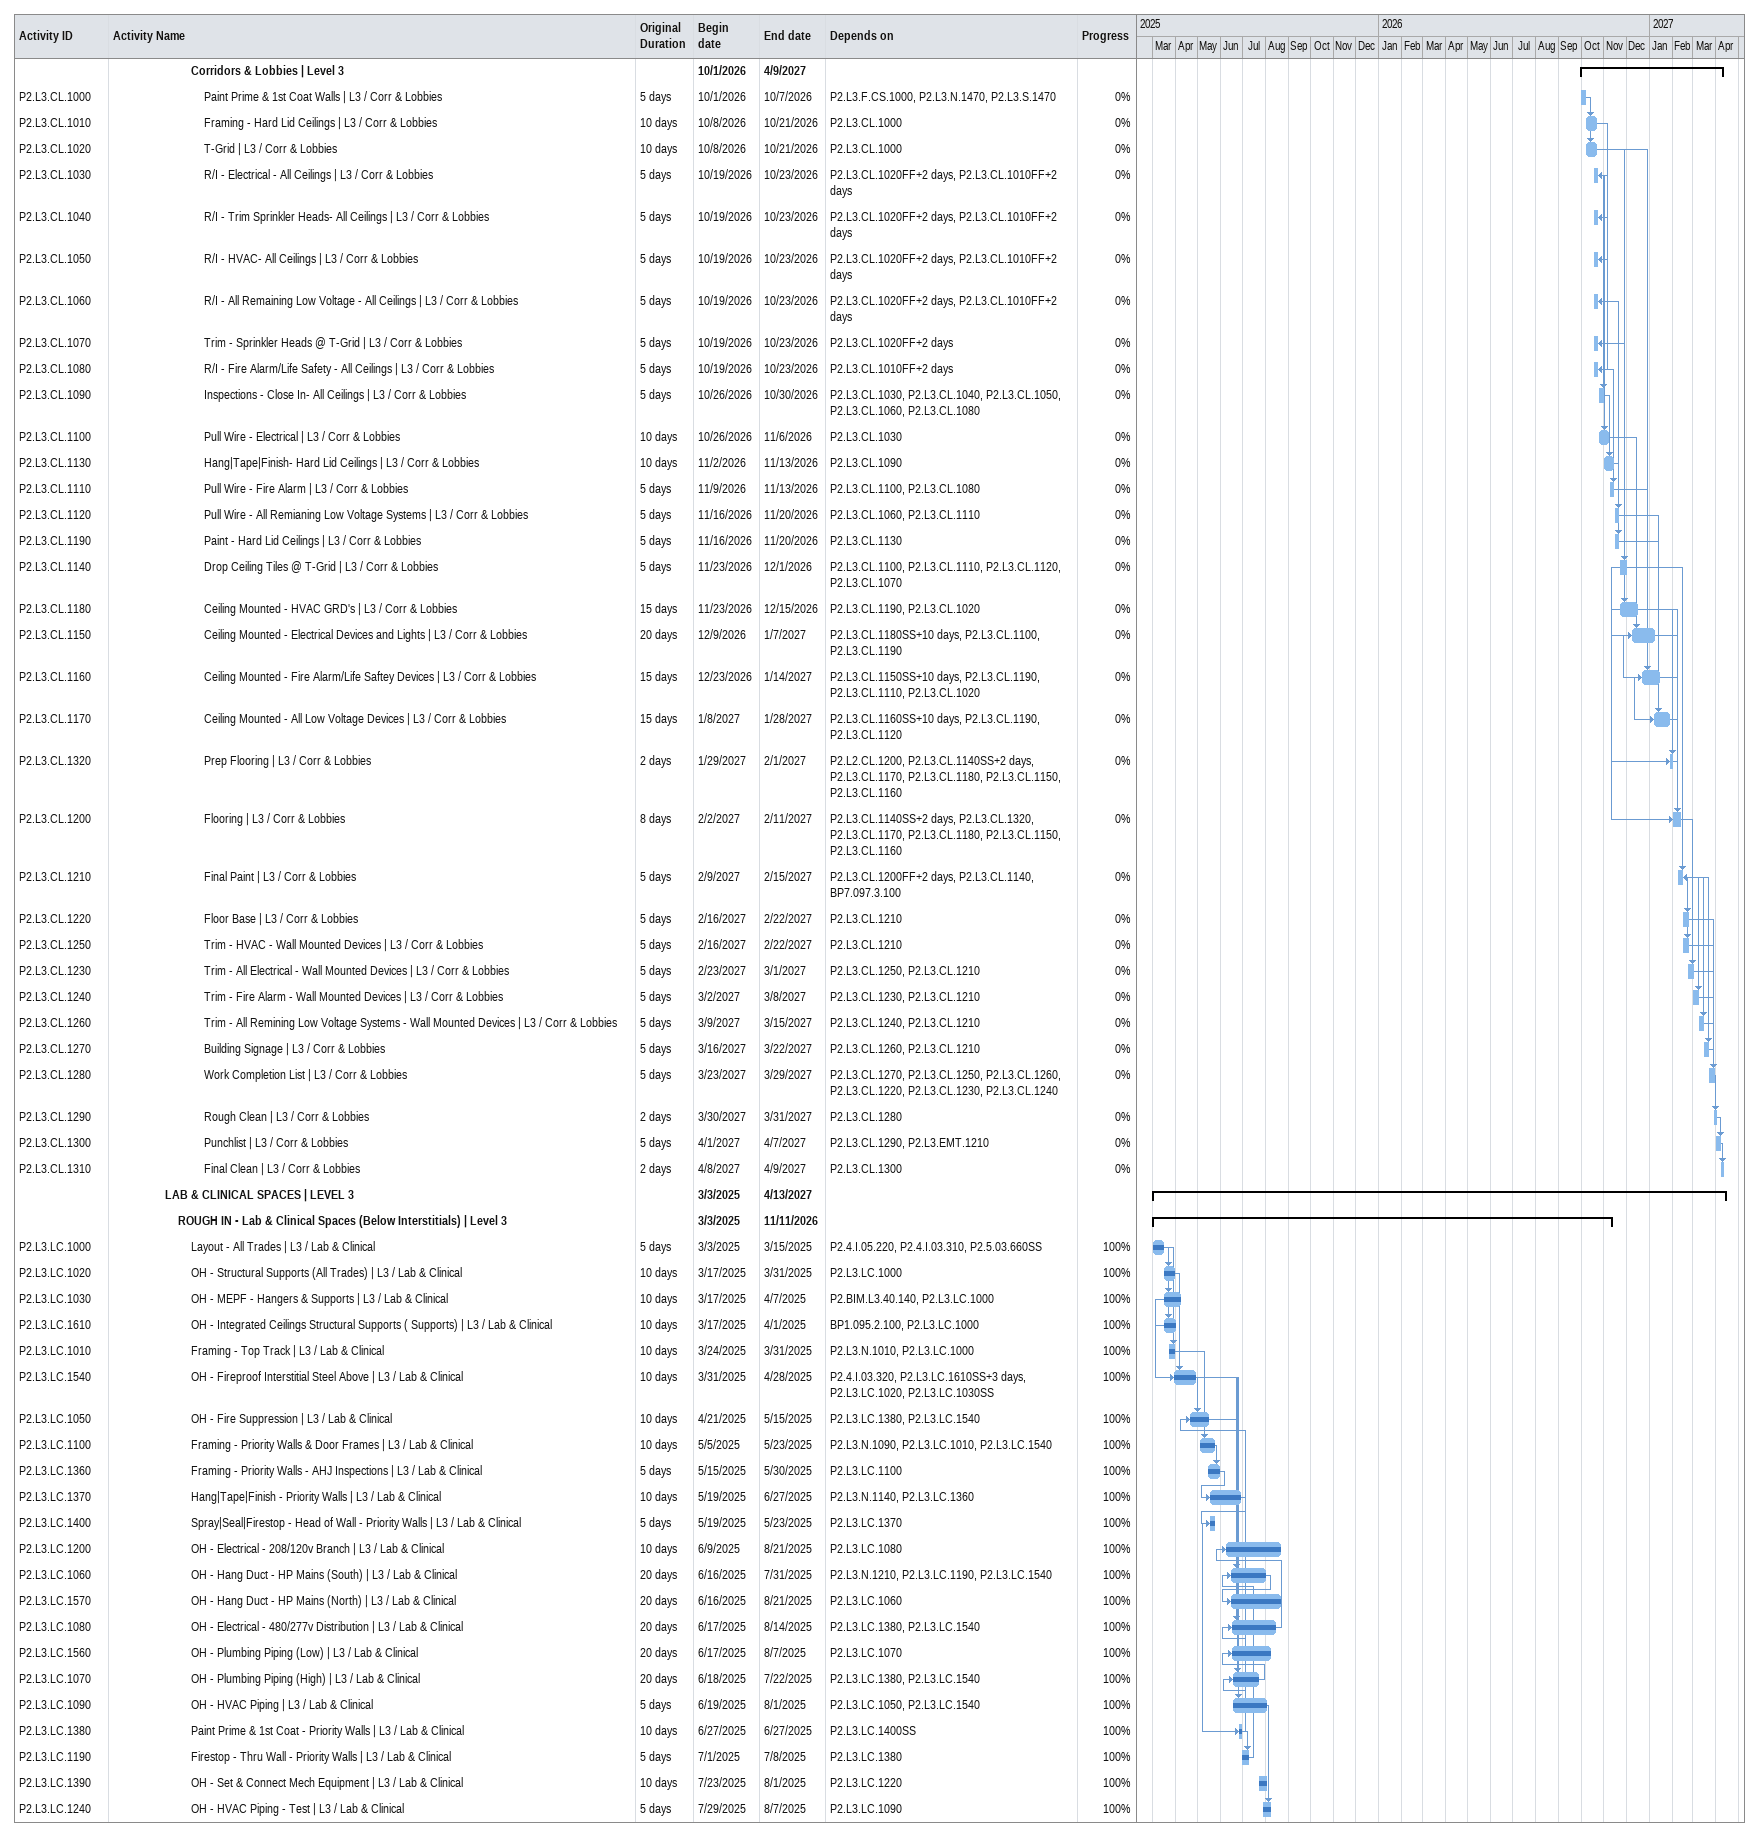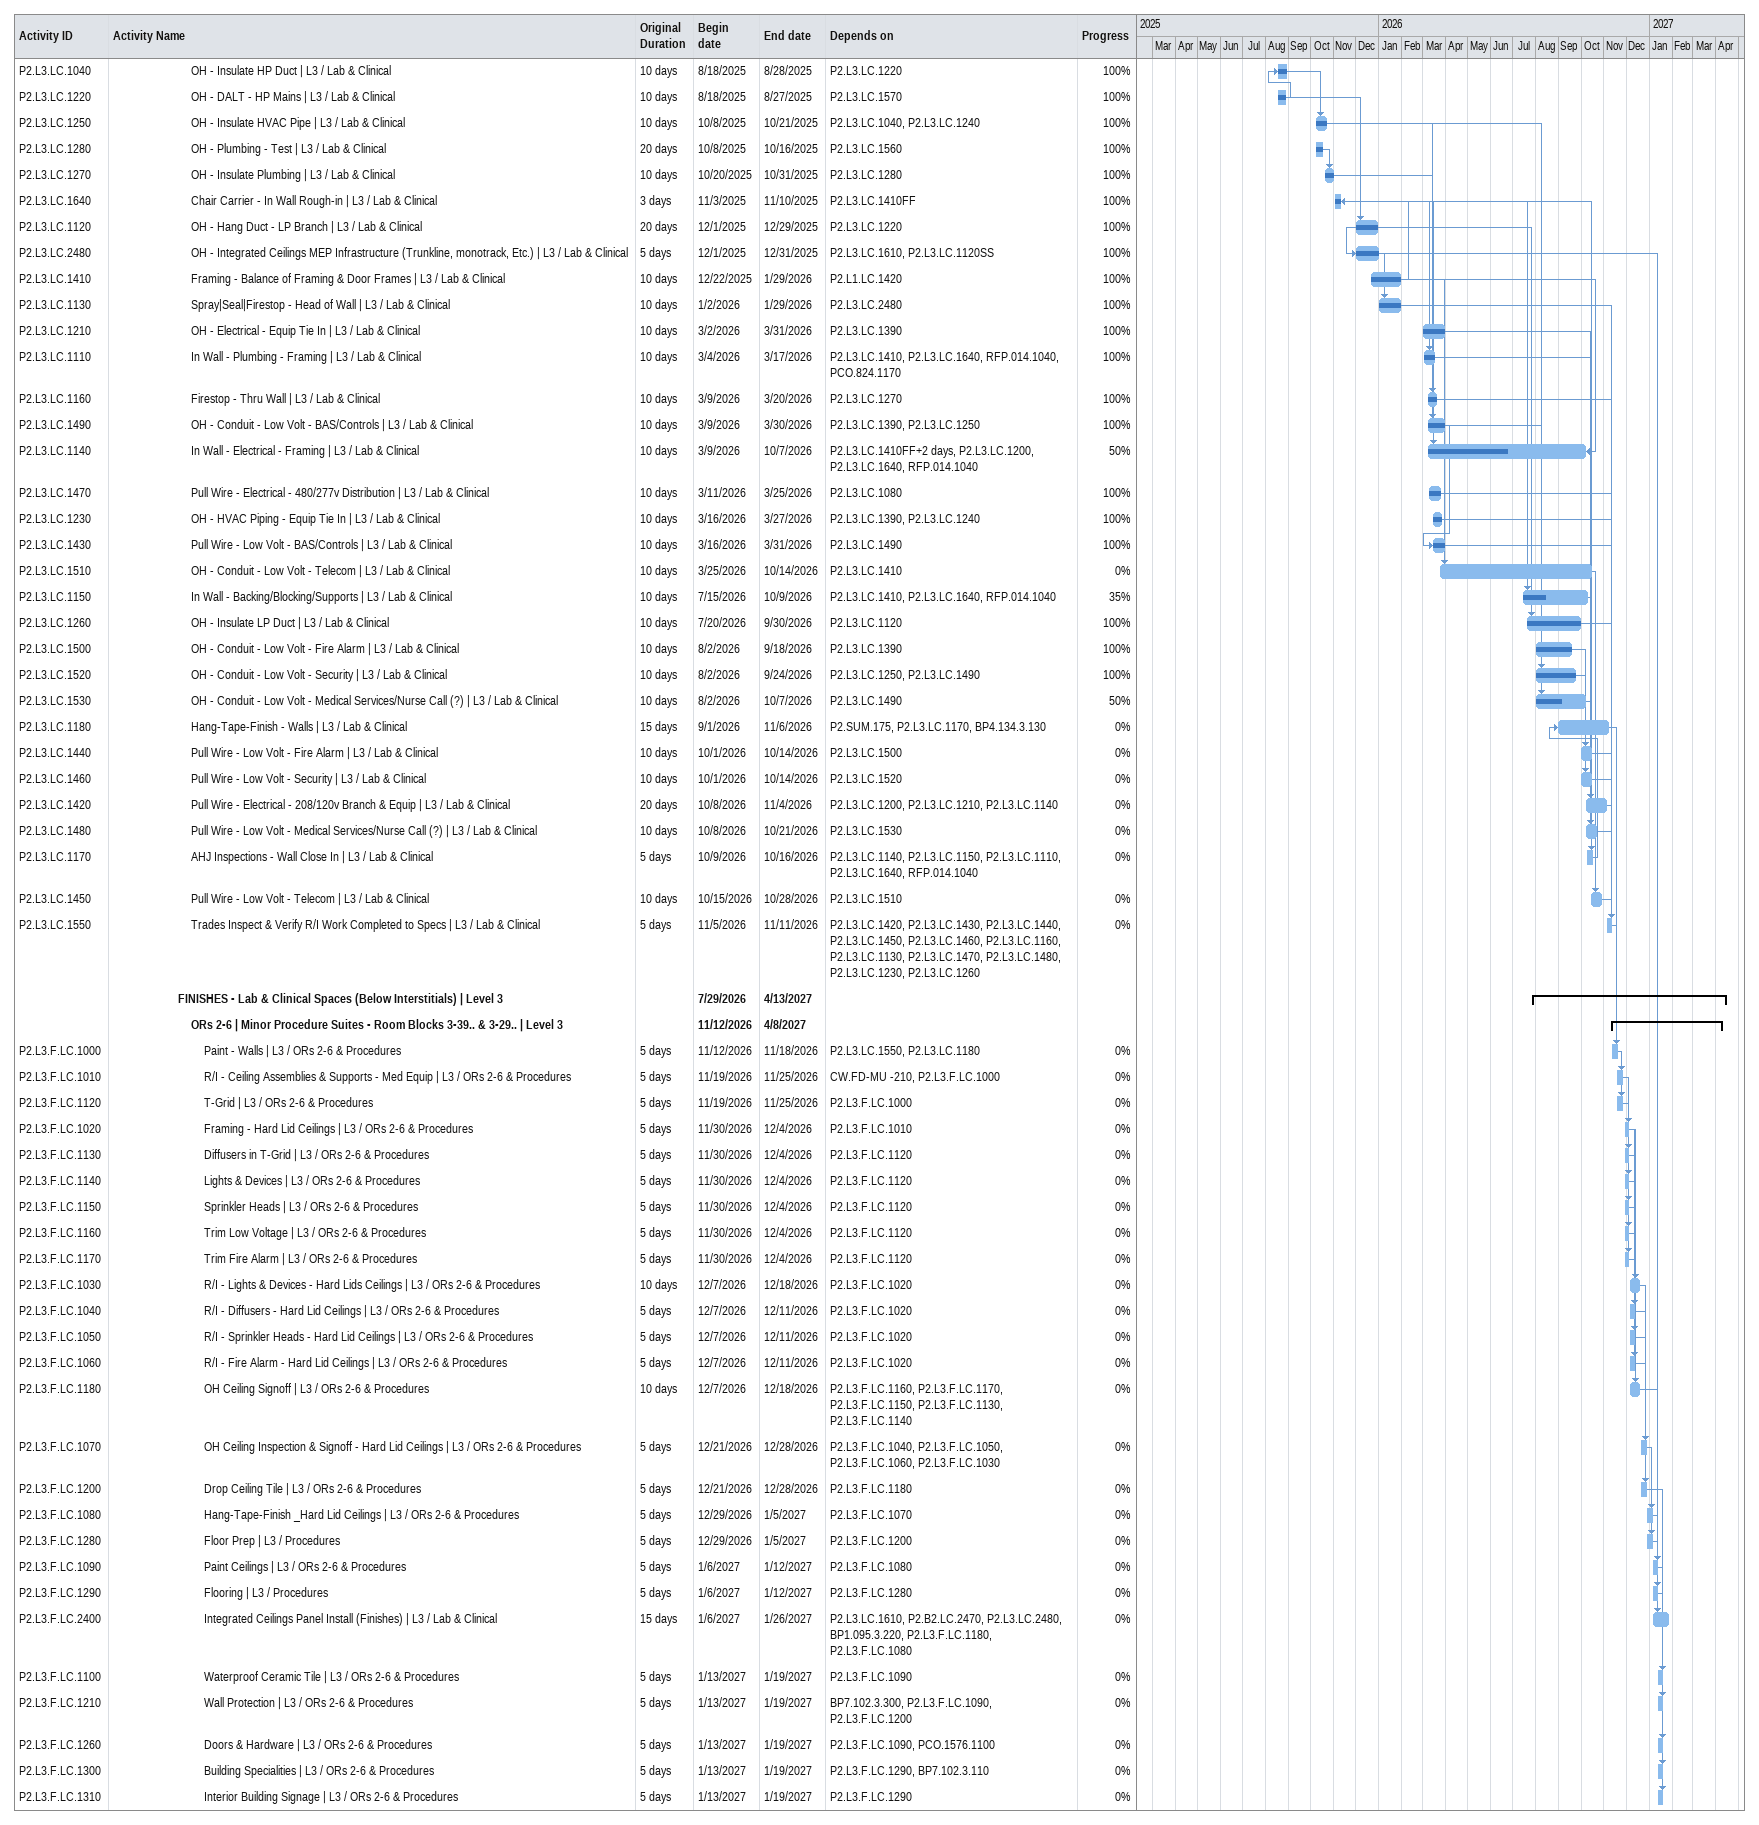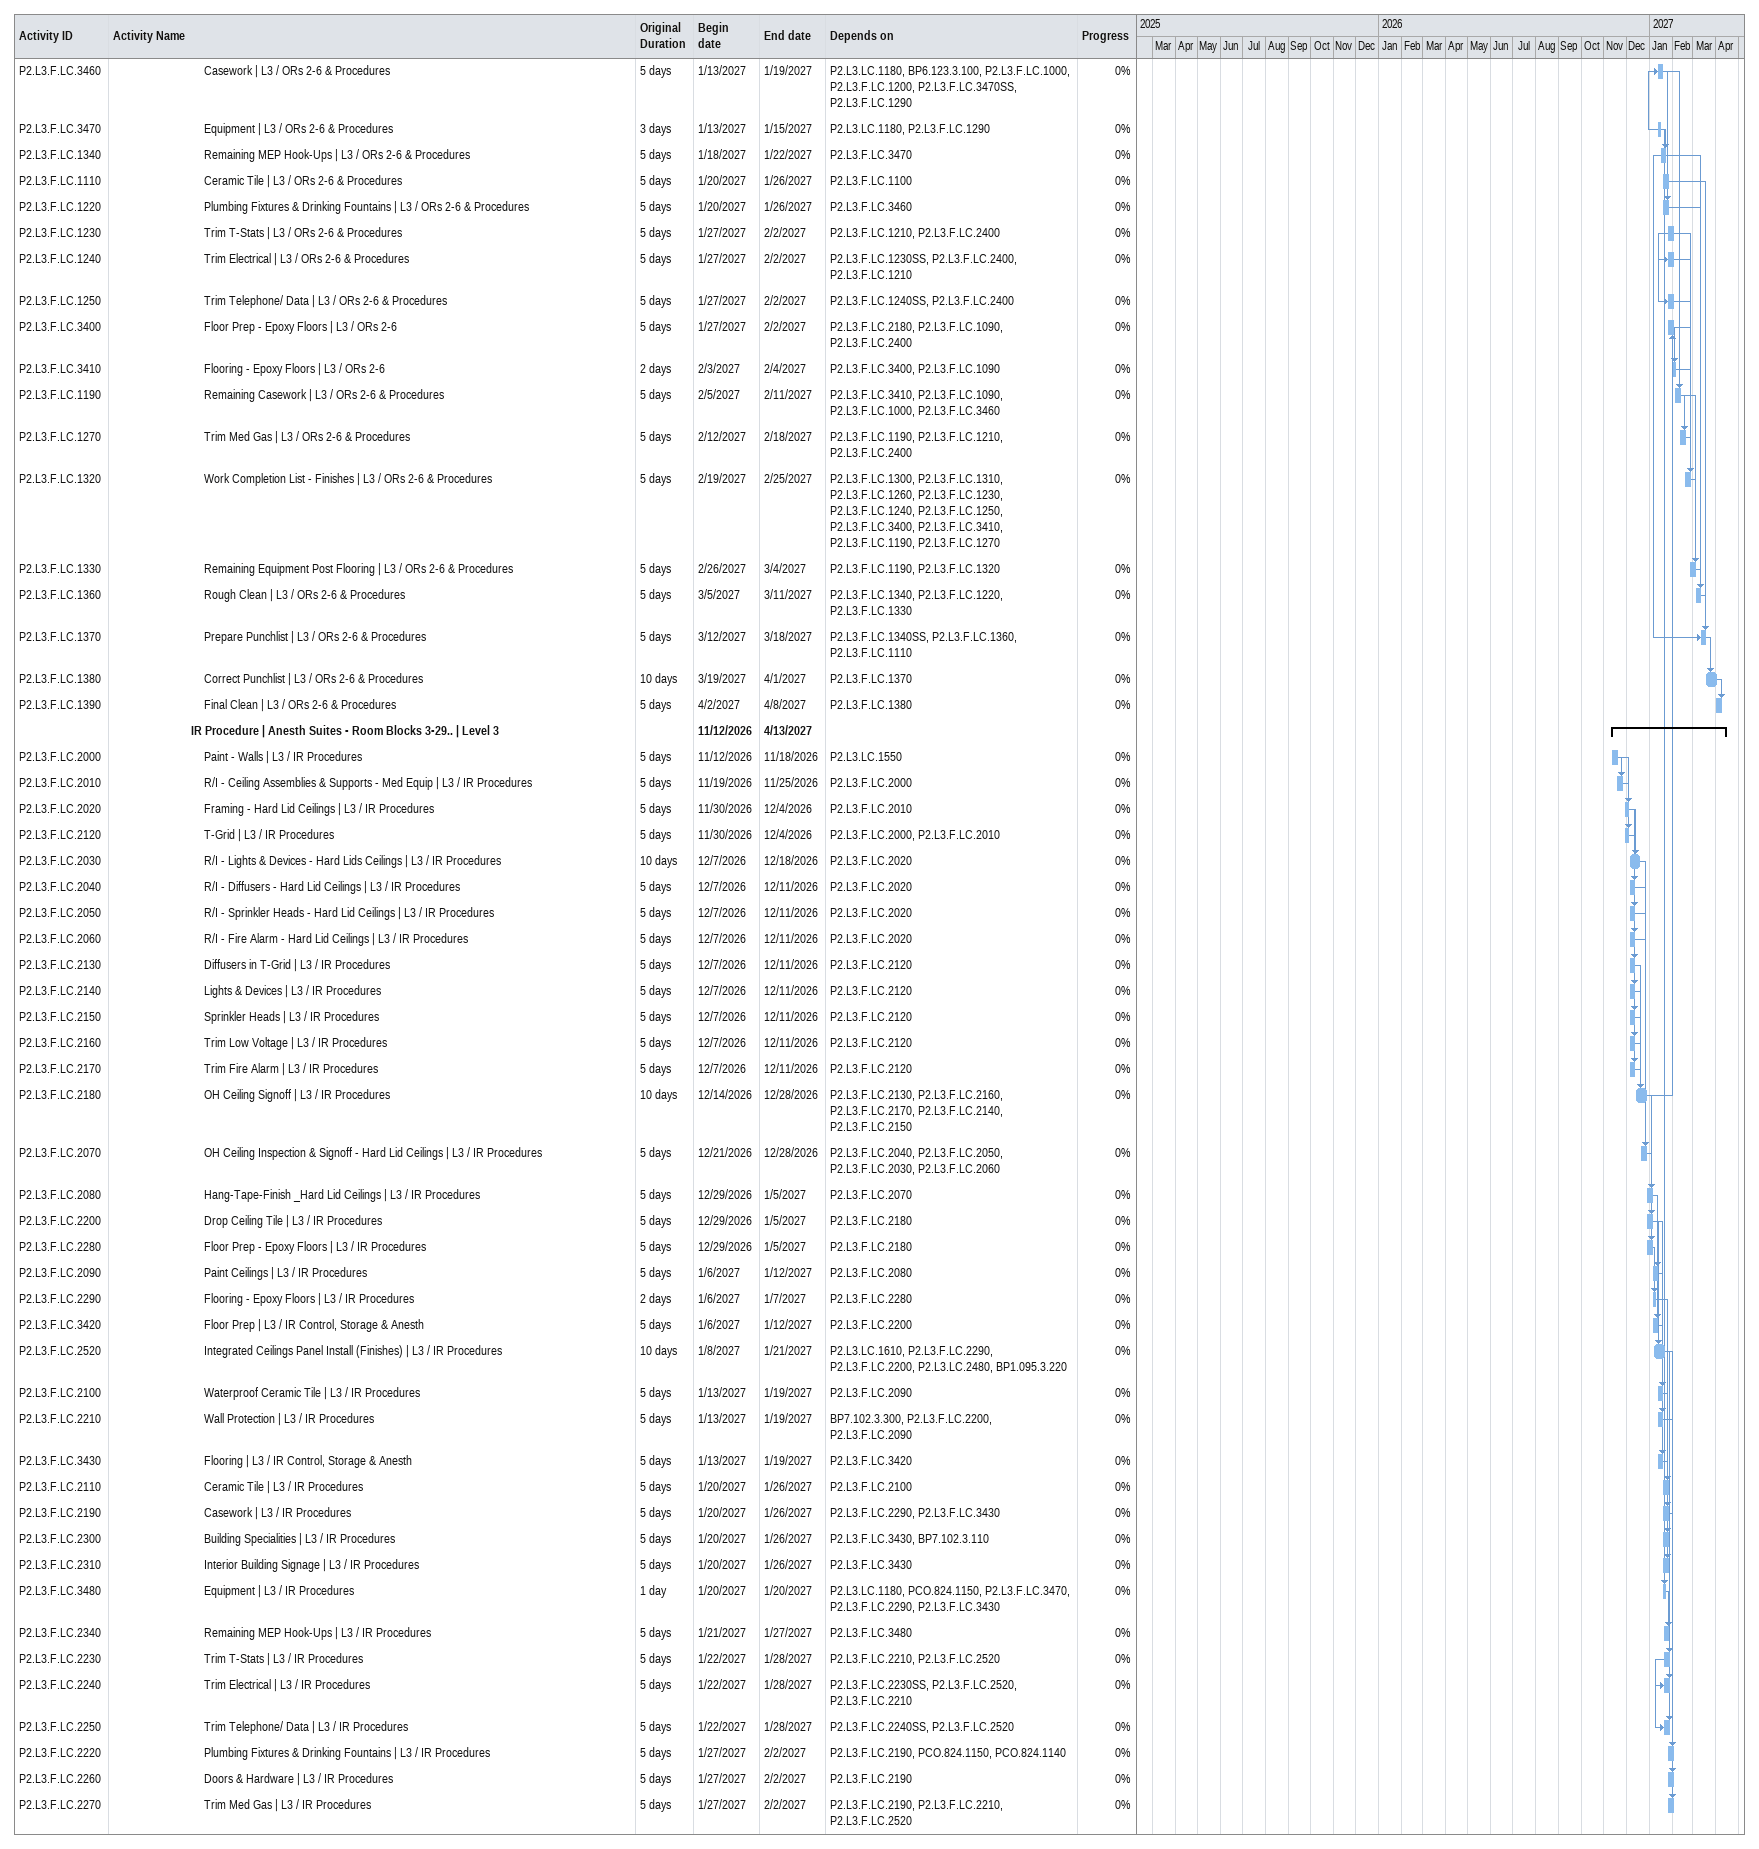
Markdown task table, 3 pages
| ID | Level | Task | Original duration | Start | Finish | Predecessors | % complete |
|---|---|---|---|---|---|---|---|
|  | 7 | **Corridors & Lobbies \| Level 3** |  | 2026-10-01 | 2027-04-09 |  |  |
| P2.L3.CL.1000 | 8 | Paint Prime & 1st Coat Walls \| L3 / Corr & Lobbies | 5d | 2026-10-01 | 2026-10-07 | P2.L3.F.CS.1000, P2.L3.N.1470, P2.L3.S.1470 | 0 |
| P2.L3.CL.1010 | 8 | Framing - Hard Lid Ceilings \| L3 / Corr & Lobbies | 10d | 2026-10-08 | 2026-10-21 | P2.L3.CL.1000 | 0 |
| P2.L3.CL.1020 | 8 | T-Grid \| L3 / Corr & Lobbies | 10d | 2026-10-08 | 2026-10-21 | P2.L3.CL.1000 | 0 |
| P2.L3.CL.1030 | 8 | R/I - Electrical - All Ceilings \| L3 / Corr & Lobbies | 5d | 2026-10-19 | 2026-10-23 | P2.L3.CL.1020FF+2d, P2.L3.CL.1010FF+2d | 0 |
| P2.L3.CL.1040 | 8 | R/I - Trim Sprinkler Heads- All Ceilings \| L3 / Corr & Lobbies | 5d | 2026-10-19 | 2026-10-23 | P2.L3.CL.1020FF+2d, P2.L3.CL.1010FF+2d | 0 |
| P2.L3.CL.1050 | 8 | R/I - HVAC- All Ceilings \| L3 / Corr & Lobbies | 5d | 2026-10-19 | 2026-10-23 | P2.L3.CL.1020FF+2d, P2.L3.CL.1010FF+2d | 0 |
| P2.L3.CL.1060 | 8 | R/I - All Remaining Low Voltage - All Ceilings \| L3 / Corr & Lobbies | 5d | 2026-10-19 | 2026-10-23 | P2.L3.CL.1020FF+2d, P2.L3.CL.1010FF+2d | 0 |
| P2.L3.CL.1070 | 8 | Trim - Sprinkler Heads @ T-Grid \| L3 / Corr & Lobbies | 5d | 2026-10-19 | 2026-10-23 | P2.L3.CL.1020FF+2d | 0 |
| P2.L3.CL.1080 | 8 | R/I - Fire Alarm/Life Safety - All Ceilings \| L3 / Corr & Lobbies | 5d | 2026-10-19 | 2026-10-23 | P2.L3.CL.1010FF+2d | 0 |
| P2.L3.CL.1090 | 8 | Inspections - Close In- All Ceilings \| L3 / Corr & Lobbies | 5d | 2026-10-26 | 2026-10-30 | P2.L3.CL.1030, P2.L3.CL.1040, P2.L3.CL.1050, P2.L3.CL.1060, P2.L3.CL.1080 | 0 |
| P2.L3.CL.1100 | 8 | Pull Wire - Electrical \| L3 / Corr & Lobbies | 10d | 2026-10-26 | 2026-11-06 | P2.L3.CL.1030 | 0 |
| P2.L3.CL.1130 | 8 | Hang\|Tape\|Finish- Hard Lid Ceilings \| L3 / Corr & Lobbies | 10d | 2026-11-02 | 2026-11-13 | P2.L3.CL.1090 | 0 |
| P2.L3.CL.1110 | 8 | Pull Wire - Fire Alarm \| L3 / Corr & Lobbies | 5d | 2026-11-09 | 2026-11-13 | P2.L3.CL.1100, P2.L3.CL.1080 | 0 |
| P2.L3.CL.1120 | 8 | Pull Wire - All Remianing Low Voltage Systems \| L3 / Corr & Lobbies | 5d | 2026-11-16 | 2026-11-20 | P2.L3.CL.1060, P2.L3.CL.1110 | 0 |
| P2.L3.CL.1190 | 8 | Paint - Hard Lid Ceilings \| L3 / Corr & Lobbies | 5d | 2026-11-16 | 2026-11-20 | P2.L3.CL.1130 | 0 |
| P2.L3.CL.1140 | 8 | Drop Ceiling Tiles @ T-Grid \| L3 / Corr & Lobbies | 5d | 2026-11-23 | 2026-12-01 | P2.L3.CL.1100, P2.L3.CL.1110, P2.L3.CL.1120, P2.L3.CL.1070 | 0 |
| P2.L3.CL.1180 | 8 | Ceiling Mounted - HVAC GRD's \| L3 / Corr & Lobbies | 15d | 2026-11-23 | 2026-12-15 | P2.L3.CL.1190, P2.L3.CL.1020 | 0 |
| P2.L3.CL.1150 | 8 | Ceiling Mounted - Electrical Devices and Lights \| L3 / Corr & Lobbies | 20d | 2026-12-09 | 2027-01-07 | P2.L3.CL.1180SS+10d, P2.L3.CL.1100, P2.L3.CL.1190 | 0 |
| P2.L3.CL.1160 | 8 | Ceiling Mounted - Fire Alarm/Life Saftey Devices \| L3 / Corr & Lobbies | 15d | 2026-12-23 | 2027-01-14 | P2.L3.CL.1150SS+10d, P2.L3.CL.1190, P2.L3.CL.1110, P2.L3.CL.1020 | 0 |
| P2.L3.CL.1170 | 8 | Ceiling Mounted - All Low Voltage Devices \| L3 / Corr & Lobbies | 15d | 2027-01-08 | 2027-01-28 | P2.L3.CL.1160SS+10d, P2.L3.CL.1190, P2.L3.CL.1120 | 0 |
| P2.L3.CL.1320 | 8 | Prep Flooring \| L3 / Corr & Lobbies | 2d | 2027-01-29 | 2027-02-01 | P2.L2.CL.1200, P2.L3.CL.1140SS+2d, P2.L3.CL.1170, P2.L3.CL.1180, P2.L3.CL.1150, P2.L3.CL.1160 | 0 |
| P2.L3.CL.1200 | 8 | Flooring \| L3 / Corr & Lobbies | 8d | 2027-02-02 | 2027-02-11 | P2.L3.CL.1140SS+2d, P2.L3.CL.1320, P2.L3.CL.1170, P2.L3.CL.1180, P2.L3.CL.1150, P2.L3.CL.1160 | 0 |
| P2.L3.CL.1210 | 8 | Final Paint \| L3 / Corr & Lobbies | 5d | 2027-02-09 | 2027-02-15 | P2.L3.CL.1200FF+2d, P2.L3.CL.1140, BP7.097.3.100 | 0 |
| P2.L3.CL.1220 | 8 | Floor Base \| L3 / Corr & Lobbies | 5d | 2027-02-16 | 2027-02-22 | P2.L3.CL.1210 | 0 |
| P2.L3.CL.1250 | 8 | Trim - HVAC - Wall Mounted Devices \| L3 / Corr & Lobbies | 5d | 2027-02-16 | 2027-02-22 | P2.L3.CL.1210 | 0 |
| P2.L3.CL.1230 | 8 | Trim - All Electrical - Wall Mounted Devices \| L3 / Corr & Lobbies | 5d | 2027-02-23 | 2027-03-01 | P2.L3.CL.1250, P2.L3.CL.1210 | 0 |
| P2.L3.CL.1240 | 8 | Trim - Fire Alarm - Wall Mounted Devices \| L3 / Corr & Lobbies | 5d | 2027-03-02 | 2027-03-08 | P2.L3.CL.1230, P2.L3.CL.1210 | 0 |
| P2.L3.CL.1260 | 8 | Trim - All Remining Low Voltage Systems - Wall Mounted Devices \| L3 / Corr & Lobbies | 5d | 2027-03-09 | 2027-03-15 | P2.L3.CL.1240, P2.L3.CL.1210 | 0 |
| P2.L3.CL.1270 | 8 | Building Signage \| L3 / Corr & Lobbies | 5d | 2027-03-16 | 2027-03-22 | P2.L3.CL.1260, P2.L3.CL.1210 | 0 |
| P2.L3.CL.1280 | 8 | Work Completion List \| L3 / Corr & Lobbies | 5d | 2027-03-23 | 2027-03-29 | P2.L3.CL.1270, P2.L3.CL.1250, P2.L3.CL.1260, P2.L3.CL.1220, P2.L3.CL.1230, P2.L3.CL.1240 | 0 |
| P2.L3.CL.1290 | 8 | Rough Clean \| L3 / Corr & Lobbies | 2d | 2027-03-30 | 2027-03-31 | P2.L3.CL.1280 | 0 |
| P2.L3.CL.1300 | 8 | Punchlist \| L3 / Corr & Lobbies | 5d | 2027-04-01 | 2027-04-07 | P2.L3.CL.1290, P2.L3.EMT.1210 | 0 |
| P2.L3.CL.1310 | 8 | Final Clean \| L3 / Corr & Lobbies | 2d | 2027-04-08 | 2027-04-09 | P2.L3.CL.1300 | 0 |
|  | 5 | **LAB & CLINICAL SPACES \| LEVEL 3** |  | 2025-03-03 | 2027-04-13 |  |  |
|  | 6 | **ROUGH IN - Lab & Clinical Spaces (Below Interstitials) \| Level 3** |  | 2025-03-03 | 2026-11-11 |  |  |
| P2.L3.LC.1000 | 7 | Layout - All Trades \| L3 / Lab & Clinical | 5d | 2025-03-03 | 2025-03-15 | P2.4.I.05.220, P2.4.I.03.310, P2.5.03.660SS | 100 |
| P2.L3.LC.1020 | 7 | OH - Structural Supports (All Trades) \| L3 / Lab & Clinical | 10d | 2025-03-17 | 2025-03-31 | P2.L3.LC.1000 | 100 |
| P2.L3.LC.1030 | 7 | OH - MEPF - Hangers & Supports \| L3 / Lab & Clinical | 10d | 2025-03-17 | 2025-04-07 | P2.BIM.L3.40.140, P2.L3.LC.1000 | 100 |
| P2.L3.LC.1610 | 7 | OH - Integrated Ceilings Structural Supports ( Supports) \| L3 / Lab & Clinical | 10d | 2025-03-17 | 2025-04-01 | BP1.095.2.100, P2.L3.LC.1000 | 100 |
| P2.L3.LC.1010 | 7 | Framing - Top Track \| L3 / Lab & Clinical | 10d | 2025-03-24 | 2025-03-31 | P2.L3.N.1010, P2.L3.LC.1000 | 100 |
| P2.L3.LC.1540 | 7 | OH - Fireproof Interstitial Steel Above \| L3 / Lab & Clinical | 10d | 2025-03-31 | 2025-04-28 | P2.4.I.03.320, P2.L3.LC.1610SS+3d, P2.L3.LC.1020, P2.L3.LC.1030SS | 100 |
| P2.L3.LC.1050 | 7 | OH - Fire Suppression \| L3 / Lab & Clinical | 10d | 2025-04-21 | 2025-05-15 | P2.L3.LC.1380, P2.L3.LC.1540 | 100 |
| P2.L3.LC.1100 | 7 | Framing - Priority Walls & Door Frames \| L3 / Lab & Clinical | 10d | 2025-05-05 | 2025-05-23 | P2.L3.N.1090, P2.L3.LC.1010, P2.L3.LC.1540 | 100 |
| P2.L3.LC.1360 | 7 | Framing - Priority Walls - AHJ Inspections \| L3 / Lab & Clinical | 5d | 2025-05-15 | 2025-05-30 | P2.L3.LC.1100 | 100 |
| P2.L3.LC.1370 | 7 | Hang\|Tape\|Finish - Priority Walls \| L3 / Lab & Clinical | 10d | 2025-05-19 | 2025-06-27 | P2.L3.N.1140, P2.L3.LC.1360 | 100 |
| P2.L3.LC.1400 | 7 | Spray\|Seal\|Firestop - Head of Wall - Priority Walls \| L3 / Lab & Clinical | 5d | 2025-05-19 | 2025-05-23 | P2.L3.LC.1370 | 100 |
| P2.L3.LC.1200 | 7 | OH - Electrical - 208/120v Branch \| L3 / Lab & Clinical | 10d | 2025-06-09 | 2025-08-21 | P2.L3.LC.1080 | 100 |
| P2.L3.LC.1060 | 7 | OH - Hang Duct - HP Mains (South) \| L3 / Lab & Clinical | 20d | 2025-06-16 | 2025-07-31 | P2.L3.N.1210, P2.L3.LC.1190, P2.L3.LC.1540 | 100 |
| P2.L3.LC.1570 | 7 | OH - Hang Duct - HP Mains (North) \| L3 / Lab & Clinical | 20d | 2025-06-16 | 2025-08-21 | P2.L3.LC.1060 | 100 |
| P2.L3.LC.1080 | 7 | OH - Electrical - 480/277v Distribution \| L3 / Lab & Clinical | 20d | 2025-06-17 | 2025-08-14 | P2.L3.LC.1380, P2.L3.LC.1540 | 100 |
| P2.L3.LC.1560 | 7 | OH - Plumbing Piping (Low) \| L3 / Lab & Clinical | 20d | 2025-06-17 | 2025-08-07 | P2.L3.LC.1070 | 100 |
| P2.L3.LC.1070 | 7 | OH - Plumbing Piping (High) \| L3 / Lab & Clinical | 20d | 2025-06-18 | 2025-07-22 | P2.L3.LC.1380, P2.L3.LC.1540 | 100 |
| P2.L3.LC.1090 | 7 | OH - HVAC Piping \| L3 / Lab & Clinical | 5d | 2025-06-19 | 2025-08-01 | P2.L3.LC.1050, P2.L3.LC.1540 | 100 |
| P2.L3.LC.1380 | 7 | Paint Prime & 1st Coat - Priority Walls \| L3 / Lab & Clinical | 10d | 2025-06-27 | 2025-06-27 | P2.L3.LC.1400SS | 100 |
| P2.L3.LC.1190 | 7 | Firestop - Thru Wall - Priority Walls \| L3 / Lab & Clinical | 5d | 2025-07-01 | 2025-07-08 | P2.L3.LC.1380 | 100 |
| P2.L3.LC.1390 | 7 | OH - Set & Connect Mech Equipment \| L3 / Lab & Clinical | 10d | 2025-07-23 | 2025-08-01 | P2.L3.LC.1220 | 100 |
| P2.L3.LC.1240 | 7 | OH - HVAC Piping - Test \| L3 / Lab & Clinical | 5d | 2025-07-29 | 2025-08-07 | P2.L3.LC.1090 | 100 |
| P2.L3.LC.1040 | 7 | OH - Insulate HP Duct \| L3 / Lab & Clinical | 10d | 2025-08-18 | 2025-08-28 | P2.L3.LC.1220 | 100 |
| P2.L3.LC.1220 | 7 | OH - DALT - HP Mains \| L3 / Lab & Clinical | 10d | 2025-08-18 | 2025-08-27 | P2.L3.LC.1570 | 100 |
| P2.L3.LC.1250 | 7 | OH - Insulate HVAC Pipe \| L3 / Lab & Clinical | 10d | 2025-10-08 | 2025-10-21 | P2.L3.LC.1040, P2.L3.LC.1240 | 100 |
| P2.L3.LC.1280 | 7 | OH - Plumbing - Test \| L3 / Lab & Clinical | 20d | 2025-10-08 | 2025-10-16 | P2.L3.LC.1560 | 100 |
| P2.L3.LC.1270 | 7 | OH - Insulate Plumbing \| L3 / Lab & Clinical | 10d | 2025-10-20 | 2025-10-31 | P2.L3.LC.1280 | 100 |
| P2.L3.LC.1640 | 7 | Chair Carrier - In Wall Rough-in \| L3 / Lab & Clinical | 3d | 2025-11-03 | 2025-11-10 | P2.L3.LC.1410FF | 100 |
| P2.L3.LC.1120 | 7 | OH - Hang Duct - LP Branch \| L3 / Lab & Clinical | 20d | 2025-12-01 | 2025-12-29 | P2.L3.LC.1220 | 100 |
| P2.L3.LC.2480 | 7 | OH - Integrated Ceilings MEP Infrastructure (Trunkline, monotrack, Etc.) \| L3 / Lab & Clinical | 5d | 2025-12-01 | 2025-12-31 | P2.L3.LC.1610, P2.L3.LC.1120SS | 100 |
| P2.L3.LC.1410 | 7 | Framing - Balance of Framing & Door Frames \| L3 / Lab & Clinical | 10d | 2025-12-22 | 2026-01-29 | P2.L1.LC.1420 | 100 |
| P2.L3.LC.1130 | 7 | Spray\|Seal\|Firestop - Head of Wall \| L3 / Lab & Clinical | 10d | 2026-01-02 | 2026-01-29 | P2.L3.LC.2480 | 100 |
| P2.L3.LC.1210 | 7 | OH - Electrical - Equip Tie In \| L3 / Lab & Clinical | 10d | 2026-03-02 | 2026-03-31 | P2.L3.LC.1390 | 100 |
| P2.L3.LC.1110 | 7 | In Wall - Plumbing - Framing \| L3 / Lab & Clinical | 10d | 2026-03-04 | 2026-03-17 | P2.L3.LC.1410, P2.L3.LC.1640, RFP.014.1040, PCO.824.1170 | 100 |
| P2.L3.LC.1160 | 7 | Firestop - Thru Wall \| L3 / Lab & Clinical | 10d | 2026-03-09 | 2026-03-20 | P2.L3.LC.1270 | 100 |
| P2.L3.LC.1490 | 7 | OH - Conduit - Low Volt - BAS/Controls \| L3 / Lab & Clinical | 10d | 2026-03-09 | 2026-03-30 | P2.L3.LC.1390, P2.L3.LC.1250 | 100 |
| P2.L3.LC.1140 | 7 | In Wall - Electrical - Framing \| L3 / Lab & Clinical | 10d | 2026-03-09 | 2026-10-07 | P2.L3.LC.1410FF+2d, P2.L3.LC.1200, P2.L3.LC.1640, RFP.014.1040 | 50 |
| P2.L3.LC.1470 | 7 | Pull Wire - Electrical - 480/277v Distribution \| L3 / Lab & Clinical | 10d | 2026-03-11 | 2026-03-25 | P2.L3.LC.1080 | 100 |
| P2.L3.LC.1230 | 7 | OH - HVAC Piping - Equip Tie In \| L3 / Lab & Clinical | 10d | 2026-03-16 | 2026-03-27 | P2.L3.LC.1390, P2.L3.LC.1240 | 100 |
| P2.L3.LC.1430 | 7 | Pull Wire - Low Volt - BAS/Controls \| L3 / Lab & Clinical | 10d | 2026-03-16 | 2026-03-31 | P2.L3.LC.1490 | 100 |
| P2.L3.LC.1510 | 7 | OH - Conduit - Low Volt - Telecom \| L3 / Lab & Clinical | 10d | 2026-03-25 | 2026-10-14 | P2.L3.LC.1410 | 0 |
| P2.L3.LC.1150 | 7 | In Wall - Backing/Blocking/Supports \| L3 / Lab & Clinical | 10d | 2026-07-15 | 2026-10-09 | P2.L3.LC.1410, P2.L3.LC.1640, RFP.014.1040 | 35 |
| P2.L3.LC.1260 | 7 | OH - Insulate LP Duct \| L3 / Lab & Clinical | 10d | 2026-07-20 | 2026-09-30 | P2.L3.LC.1120 | 100 |
| P2.L3.LC.1500 | 7 | OH - Conduit - Low Volt - Fire Alarm \| L3 / Lab & Clinical | 10d | 2026-08-02 | 2026-09-18 | P2.L3.LC.1390 | 100 |
| P2.L3.LC.1520 | 7 | OH - Conduit - Low Volt - Security \| L3 / Lab & Clinical | 10d | 2026-08-02 | 2026-09-24 | P2.L3.LC.1250, P2.L3.LC.1490 | 100 |
| P2.L3.LC.1530 | 7 | OH - Conduit - Low Volt - Medical Services/Nurse Call (?) \| L3 / Lab & Clinical | 10d | 2026-08-02 | 2026-10-07 | P2.L3.LC.1490 | 50 |
| P2.L3.LC.1180 | 7 | Hang-Tape-Finish - Walls \| L3 / Lab & Clinical | 15d | 2026-09-01 | 2026-11-06 | P2.SUM.175, P2.L3.LC.1170, BP4.134.3.130 | 0 |
| P2.L3.LC.1440 | 7 | Pull Wire - Low Volt - Fire Alarm \| L3 / Lab & Clinical | 10d | 2026-10-01 | 2026-10-14 | P2.L3.LC.1500 | 0 |
| P2.L3.LC.1460 | 7 | Pull Wire - Low Volt - Security \| L3 / Lab & Clinical | 10d | 2026-10-01 | 2026-10-14 | P2.L3.LC.1520 | 0 |
| P2.L3.LC.1420 | 7 | Pull Wire - Electrical - 208/120v Branch & Equip \| L3 / Lab & Clinical | 20d | 2026-10-08 | 2026-11-04 | P2.L3.LC.1200, P2.L3.LC.1210, P2.L3.LC.1140 | 0 |
| P2.L3.LC.1480 | 7 | Pull Wire - Low Volt - Medical Services/Nurse Call (?) \| L3 / Lab & Clinical | 10d | 2026-10-08 | 2026-10-21 | P2.L3.LC.1530 | 0 |
| P2.L3.LC.1170 | 7 | AHJ Inspections - Wall Close In \| L3 / Lab & Clinical | 5d | 2026-10-09 | 2026-10-16 | P2.L3.LC.1140, P2.L3.LC.1150, P2.L3.LC.1110, P2.L3.LC.1640, RFP.014.1040 | 0 |
| P2.L3.LC.1450 | 7 | Pull Wire - Low Volt - Telecom \| L3 / Lab & Clinical | 10d | 2026-10-15 | 2026-10-28 | P2.L3.LC.1510 | 0 |
| P2.L3.LC.1550 | 7 | Trades Inspect & Verify R/I Work Completed to Specs \| L3 / Lab & Clinical | 5d | 2026-11-05 | 2026-11-11 | P2.L3.LC.1420, P2.L3.LC.1430, P2.L3.LC.1440, P2.L3.LC.1450, P2.L3.LC.1460, P2.L3.LC.1160, P2.L3.LC.1130, P2.L3.LC.1470, P2.L3.LC.1480, P2.L3.LC.1230, P2.L3.LC.1260 | 0 |
|  | 6 | **FINISHES - Lab & Clinical Spaces (Below Interstitials) \| Level 3** |  | 2026-07-29 | 2027-04-13 |  |  |
|  | 7 | **ORs 2-6 \| Minor Procedure Suites - Room Blocks 3-39.. & 3-29.. \| Level 3** |  | 2026-11-12 | 2027-04-08 |  |  |
| P2.L3.F.LC.1000 | 8 | Paint - Walls \| L3 / ORs 2-6 & Procedures | 5d | 2026-11-12 | 2026-11-18 | P2.L3.LC.1550, P2.L3.LC.1180 | 0 |
| P2.L3.F.LC.1010 | 8 | R/I - Ceiling Assemblies & Supports - Med Equip \| L3 / ORs 2-6 & Procedures | 5d | 2026-11-19 | 2026-11-25 | CW.FD-MU -210, P2.L3.F.LC.1000 | 0 |
| P2.L3.F.LC.1120 | 8 | T-Grid \| L3 / ORs 2-6 & Procedures | 5d | 2026-11-19 | 2026-11-25 | P2.L3.F.LC.1000 | 0 |
| P2.L3.F.LC.1020 | 8 | Framing - Hard Lid Ceilings \| L3 / ORs 2-6 & Procedures | 5d | 2026-11-30 | 2026-12-04 | P2.L3.F.LC.1010 | 0 |
| P2.L3.F.LC.1130 | 8 | Diffusers in T-Grid \| L3 / ORs 2-6 & Procedures | 5d | 2026-11-30 | 2026-12-04 | P2.L3.F.LC.1120 | 0 |
| P2.L3.F.LC.1140 | 8 | Lights & Devices \| L3 / ORs 2-6 & Procedures | 5d | 2026-11-30 | 2026-12-04 | P2.L3.F.LC.1120 | 0 |
| P2.L3.F.LC.1150 | 8 | Sprinkler Heads \| L3 / ORs 2-6 & Procedures | 5d | 2026-11-30 | 2026-12-04 | P2.L3.F.LC.1120 | 0 |
| P2.L3.F.LC.1160 | 8 | Trim Low Voltage \| L3 / ORs 2-6 & Procedures | 5d | 2026-11-30 | 2026-12-04 | P2.L3.F.LC.1120 | 0 |
| P2.L3.F.LC.1170 | 8 | Trim Fire Alarm \| L3 / ORs 2-6 & Procedures | 5d | 2026-11-30 | 2026-12-04 | P2.L3.F.LC.1120 | 0 |
| P2.L3.F.LC.1030 | 8 | R/I - Lights & Devices - Hard Lids Ceilings \| L3 / ORs 2-6 & Procedures | 10d | 2026-12-07 | 2026-12-18 | P2.L3.F.LC.1020 | 0 |
| P2.L3.F.LC.1040 | 8 | R/I - Diffusers - Hard Lid Ceilings \| L3 / ORs 2-6 & Procedures | 5d | 2026-12-07 | 2026-12-11 | P2.L3.F.LC.1020 | 0 |
| P2.L3.F.LC.1050 | 8 | R/I - Sprinkler Heads - Hard Lid Ceilings \| L3 / ORs 2-6 & Procedures | 5d | 2026-12-07 | 2026-12-11 | P2.L3.F.LC.1020 | 0 |
| P2.L3.F.LC.1060 | 8 | R/I - Fire Alarm - Hard Lid Ceilings \| L3 / ORs 2-6 & Procedures | 5d | 2026-12-07 | 2026-12-11 | P2.L3.F.LC.1020 | 0 |
| P2.L3.F.LC.1180 | 8 | OH Ceiling Signoff \| L3 / ORs 2-6 & Procedures | 10d | 2026-12-07 | 2026-12-18 | P2.L3.F.LC.1160, P2.L3.F.LC.1170, P2.L3.F.LC.1150, P2.L3.F.LC.1130, P2.L3.F.LC.1140 | 0 |
| P2.L3.F.LC.1070 | 8 | OH Ceiling Inspection & Signoff - Hard Lid Ceilings \| L3 / ORs 2-6 & Procedures | 5d | 2026-12-21 | 2026-12-28 | P2.L3.F.LC.1040, P2.L3.F.LC.1050, P2.L3.F.LC.1060, P2.L3.F.LC.1030 | 0 |
| P2.L3.F.LC.1200 | 8 | Drop Ceiling Tile \| L3 / ORs 2-6 & Procedures | 5d | 2026-12-21 | 2026-12-28 | P2.L3.F.LC.1180 | 0 |
| P2.L3.F.LC.1080 | 8 | Hang-Tape-Finish _Hard Lid Ceilings \| L3 / ORs 2-6 & Procedures | 5d | 2026-12-29 | 2027-01-05 | P2.L3.F.LC.1070 | 0 |
| P2.L3.F.LC.1280 | 8 | Floor Prep \| L3 / Procedures | 5d | 2026-12-29 | 2027-01-05 | P2.L3.F.LC.1200 | 0 |
| P2.L3.F.LC.1090 | 8 | Paint Ceilings \| L3 / ORs 2-6 & Procedures | 5d | 2027-01-06 | 2027-01-12 | P2.L3.F.LC.1080 | 0 |
| P2.L3.F.LC.1290 | 8 | Flooring \| L3 / Procedures | 5d | 2027-01-06 | 2027-01-12 | P2.L3.F.LC.1280 | 0 |
| P2.L3.F.LC.2400 | 8 | Integrated Ceilings Panel Install (Finishes) \| L3 / Lab & Clinical | 15d | 2027-01-06 | 2027-01-26 | P2.L3.LC.1610, P2.B2.LC.2470, P2.L3.LC.2480, BP1.095.3.220, P2.L3.F.LC.1180, P2.L3.F.LC.1080 | 0 |
| P2.L3.F.LC.1100 | 8 | Waterproof Ceramic Tile \| L3 / ORs 2-6 & Procedures | 5d | 2027-01-13 | 2027-01-19 | P2.L3.F.LC.1090 | 0 |
| P2.L3.F.LC.1210 | 8 | Wall Protection \| L3 / ORs 2-6 & Procedures | 5d | 2027-01-13 | 2027-01-19 | BP7.102.3.300, P2.L3.F.LC.1090, P2.L3.F.LC.1200 | 0 |
| P2.L3.F.LC.1260 | 8 | Doors & Hardware \| L3 / ORs 2-6 & Procedures | 5d | 2027-01-13 | 2027-01-19 | P2.L3.F.LC.1090, PCO.1576.1100 | 0 |
| P2.L3.F.LC.1300 | 8 | Building Specialities \| L3 / ORs 2-6 & Procedures | 5d | 2027-01-13 | 2027-01-19 | P2.L3.F.LC.1290, BP7.102.3.110 | 0 |
| P2.L3.F.LC.1310 | 8 | Interior Building Signage \| L3 / ORs 2-6 & Procedures | 5d | 2027-01-13 | 2027-01-19 | P2.L3.F.LC.1290 | 0 |
| P2.L3.F.LC.3460 | 8 | Casework \| L3 / ORs 2-6 & Procedures | 5d | 2027-01-13 | 2027-01-19 | P2.L3.LC.1180, BP6.123.3.100, P2.L3.F.LC.1000, P2.L3.F.LC.1200, P2.L3.F.LC.3470SS, P2.L3.F.LC.1290 | 0 |
| P2.L3.F.LC.3470 | 8 | Equipment \| L3 / ORs 2-6 & Procedures | 3d | 2027-01-13 | 2027-01-15 | P2.L3.LC.1180, P2.L3.F.LC.1290 | 0 |
| P2.L3.F.LC.1340 | 8 | Remaining MEP Hook-Ups \| L3 / ORs 2-6 & Procedures | 5d | 2027-01-18 | 2027-01-22 | P2.L3.F.LC.3470 | 0 |
| P2.L3.F.LC.1110 | 8 | Ceramic Tile \| L3 / ORs 2-6 & Procedures | 5d | 2027-01-20 | 2027-01-26 | P2.L3.F.LC.1100 | 0 |
| P2.L3.F.LC.1220 | 8 | Plumbing Fixtures & Drinking Fountains \| L3 / ORs 2-6 & Procedures | 5d | 2027-01-20 | 2027-01-26 | P2.L3.F.LC.3460 | 0 |
| P2.L3.F.LC.1230 | 8 | Trim T-Stats \| L3 / ORs 2-6 & Procedures | 5d | 2027-01-27 | 2027-02-02 | P2.L3.F.LC.1210, P2.L3.F.LC.2400 | 0 |
| P2.L3.F.LC.1240 | 8 | Trim Electrical \| L3 / ORs 2-6 & Procedures | 5d | 2027-01-27 | 2027-02-02 | P2.L3.F.LC.1230SS, P2.L3.F.LC.2400, P2.L3.F.LC.1210 | 0 |
| P2.L3.F.LC.1250 | 8 | Trim Telephone/ Data \| L3 / ORs 2-6 & Procedures | 5d | 2027-01-27 | 2027-02-02 | P2.L3.F.LC.1240SS, P2.L3.F.LC.2400 | 0 |
| P2.L3.F.LC.3400 | 8 | Floor Prep - Epoxy Floors \| L3 / ORs 2-6 | 5d | 2027-01-27 | 2027-02-02 | P2.L3.F.LC.2180, P2.L3.F.LC.1090, P2.L3.F.LC.2400 | 0 |
| P2.L3.F.LC.3410 | 8 | Flooring - Epoxy Floors \| L3 / ORs 2-6 | 2d | 2027-02-03 | 2027-02-04 | P2.L3.F.LC.3400, P2.L3.F.LC.1090 | 0 |
| P2.L3.F.LC.1190 | 8 | Remaining Casework \| L3 / ORs 2-6 & Procedures | 5d | 2027-02-05 | 2027-02-11 | P2.L3.F.LC.3410, P2.L3.F.LC.1090, P2.L3.F.LC.1000, P2.L3.F.LC.3460 | 0 |
| P2.L3.F.LC.1270 | 8 | Trim Med Gas \| L3 / ORs 2-6 & Procedures | 5d | 2027-02-12 | 2027-02-18 | P2.L3.F.LC.1190, P2.L3.F.LC.1210, P2.L3.F.LC.2400 | 0 |
| P2.L3.F.LC.1320 | 8 | Work Completion List - Finishes \| L3 / ORs 2-6 & Procedures | 5d | 2027-02-19 | 2027-02-25 | P2.L3.F.LC.1300, P2.L3.F.LC.1310, P2.L3.F.LC.1260, P2.L3.F.LC.1230, P2.L3.F.LC.1240, P2.L3.F.LC.1250, P2.L3.F.LC.3400, P2.L3.F.LC.3410, P2.L3.F.LC.1190, P2.L3.F.LC.1270 | 0 |
| P2.L3.F.LC.1330 | 8 | Remaining Equipment Post Flooring \| L3 / ORs 2-6 & Procedures | 5d | 2027-02-26 | 2027-03-04 | P2.L3.F.LC.1190, P2.L3.F.LC.1320 | 0 |
| P2.L3.F.LC.1360 | 8 | Rough Clean \| L3 / ORs 2-6 & Procedures | 5d | 2027-03-05 | 2027-03-11 | P2.L3.F.LC.1340, P2.L3.F.LC.1220, P2.L3.F.LC.1330 | 0 |
| P2.L3.F.LC.1370 | 8 | Prepare Punchlist \| L3 / ORs 2-6 & Procedures | 5d | 2027-03-12 | 2027-03-18 | P2.L3.F.LC.1340SS, P2.L3.F.LC.1360, P2.L3.F.LC.1110 | 0 |
| P2.L3.F.LC.1380 | 8 | Correct Punchlist \| L3 / ORs 2-6 & Procedures | 10d | 2027-03-19 | 2027-04-01 | P2.L3.F.LC.1370 | 0 |
| P2.L3.F.LC.1390 | 8 | Final Clean \| L3 / ORs 2-6 & Procedures | 5d | 2027-04-02 | 2027-04-08 | P2.L3.F.LC.1380 | 0 |
|  | 7 | **IR Procedure \| Anesth Suites - Room Blocks 3-29.. \| Level 3** |  | 2026-11-12 | 2027-04-13 |  |  |
| P2.L3.F.LC.2000 | 8 | Paint - Walls \| L3 / IR Procedures | 5d | 2026-11-12 | 2026-11-18 | P2.L3.LC.1550 | 0 |
| P2.L3.F.LC.2010 | 8 | R/I - Ceiling Assemblies & Supports - Med Equip \| L3 / IR Procedures | 5d | 2026-11-19 | 2026-11-25 | P2.L3.F.LC.2000 | 0 |
| P2.L3.F.LC.2020 | 8 | Framing - Hard Lid Ceilings \| L3 / IR Procedures | 5d | 2026-11-30 | 2026-12-04 | P2.L3.F.LC.2010 | 0 |
| P2.L3.F.LC.2120 | 8 | T-Grid \| L3 / IR Procedures | 5d | 2026-11-30 | 2026-12-04 | P2.L3.F.LC.2000, P2.L3.F.LC.2010 | 0 |
| P2.L3.F.LC.2030 | 8 | R/I - Lights & Devices - Hard Lids Ceilings \| L3 / IR Procedures | 10d | 2026-12-07 | 2026-12-18 | P2.L3.F.LC.2020 | 0 |
| P2.L3.F.LC.2040 | 8 | R/I - Diffusers - Hard Lid Ceilings \| L3 / IR Procedures | 5d | 2026-12-07 | 2026-12-11 | P2.L3.F.LC.2020 | 0 |
| P2.L3.F.LC.2050 | 8 | R/I - Sprinkler Heads - Hard Lid Ceilings \| L3 / IR Procedures | 5d | 2026-12-07 | 2026-12-11 | P2.L3.F.LC.2020 | 0 |
| P2.L3.F.LC.2060 | 8 | R/I - Fire Alarm - Hard Lid Ceilings \| L3 / IR Procedures | 5d | 2026-12-07 | 2026-12-11 | P2.L3.F.LC.2020 | 0 |
| P2.L3.F.LC.2130 | 8 | Diffusers in T-Grid \| L3 / IR Procedures | 5d | 2026-12-07 | 2026-12-11 | P2.L3.F.LC.2120 | 0 |
| P2.L3.F.LC.2140 | 8 | Lights & Devices \| L3 / IR Procedures | 5d | 2026-12-07 | 2026-12-11 | P2.L3.F.LC.2120 | 0 |
| P2.L3.F.LC.2150 | 8 | Sprinkler Heads \| L3 / IR Procedures | 5d | 2026-12-07 | 2026-12-11 | P2.L3.F.LC.2120 | 0 |
| P2.L3.F.LC.2160 | 8 | Trim Low Voltage \| L3 / IR Procedures | 5d | 2026-12-07 | 2026-12-11 | P2.L3.F.LC.2120 | 0 |
| P2.L3.F.LC.2170 | 8 | Trim Fire Alarm \| L3 / IR Procedures | 5d | 2026-12-07 | 2026-12-11 | P2.L3.F.LC.2120 | 0 |
| P2.L3.F.LC.2180 | 8 | OH Ceiling Signoff \| L3 / IR Procedures | 10d | 2026-12-14 | 2026-12-28 | P2.L3.F.LC.2130, P2.L3.F.LC.2160, P2.L3.F.LC.2170, P2.L3.F.LC.2140, P2.L3.F.LC.2150 | 0 |
| P2.L3.F.LC.2070 | 8 | OH Ceiling Inspection & Signoff - Hard Lid Ceilings \| L3 / IR Procedures | 5d | 2026-12-21 | 2026-12-28 | P2.L3.F.LC.2040, P2.L3.F.LC.2050, P2.L3.F.LC.2030, P2.L3.F.LC.2060 | 0 |
| P2.L3.F.LC.2080 | 8 | Hang-Tape-Finish _Hard Lid Ceilings \| L3 / IR Procedures | 5d | 2026-12-29 | 2027-01-05 | P2.L3.F.LC.2070 | 0 |
| P2.L3.F.LC.2200 | 8 | Drop Ceiling Tile \| L3 / IR Procedures | 5d | 2026-12-29 | 2027-01-05 | P2.L3.F.LC.2180 | 0 |
| P2.L3.F.LC.2280 | 8 | Floor Prep - Epoxy Floors \| L3 / IR Procedures | 5d | 2026-12-29 | 2027-01-05 | P2.L3.F.LC.2180 | 0 |
| P2.L3.F.LC.2090 | 8 | Paint Ceilings \| L3 / IR Procedures | 5d | 2027-01-06 | 2027-01-12 | P2.L3.F.LC.2080 | 0 |
| P2.L3.F.LC.2290 | 8 | Flooring - Epoxy Floors \| L3 / IR Procedures | 2d | 2027-01-06 | 2027-01-07 | P2.L3.F.LC.2280 | 0 |
| P2.L3.F.LC.3420 | 8 | Floor Prep \| L3 / IR Control, Storage & Anesth | 5d | 2027-01-06 | 2027-01-12 | P2.L3.F.LC.2200 | 0 |
| P2.L3.F.LC.2520 | 8 | Integrated Ceilings Panel Install (Finishes) \| L3 / IR Procedures | 10d | 2027-01-08 | 2027-01-21 | P2.L3.LC.1610, P2.L3.F.LC.2290, P2.L3.F.LC.2200, P2.L3.LC.2480, BP1.095.3.220 | 0 |
| P2.L3.F.LC.2100 | 8 | Waterproof Ceramic Tile \| L3 / IR Procedures | 5d | 2027-01-13 | 2027-01-19 | P2.L3.F.LC.2090 | 0 |
| P2.L3.F.LC.2210 | 8 | Wall Protection \| L3 / IR Procedures | 5d | 2027-01-13 | 2027-01-19 | BP7.102.3.300, P2.L3.F.LC.2200, P2.L3.F.LC.2090 | 0 |
| P2.L3.F.LC.3430 | 8 | Flooring \| L3 / IR Control, Storage & Anesth | 5d | 2027-01-13 | 2027-01-19 | P2.L3.F.LC.3420 | 0 |
| P2.L3.F.LC.2110 | 8 | Ceramic Tile \| L3 / IR Procedures | 5d | 2027-01-20 | 2027-01-26 | P2.L3.F.LC.2100 | 0 |
| P2.L3.F.LC.2190 | 8 | Casework \| L3 / IR Procedures | 5d | 2027-01-20 | 2027-01-26 | P2.L3.F.LC.2290, P2.L3.F.LC.3430 | 0 |
| P2.L3.F.LC.2300 | 8 | Building Specialities \| L3 / IR Procedures | 5d | 2027-01-20 | 2027-01-26 | P2.L3.F.LC.3430, BP7.102.3.110 | 0 |
| P2.L3.F.LC.2310 | 8 | Interior Building Signage \| L3 / IR Procedures | 5d | 2027-01-20 | 2027-01-26 | P2.L3.F.LC.3430 | 0 |
| P2.L3.F.LC.3480 | 8 | Equipment \| L3 / IR Procedures | 1d | 2027-01-20 | 2027-01-20 | P2.L3.LC.1180, PCO.824.1150, P2.L3.F.LC.3470, P2.L3.F.LC.2290, P2.L3.F.LC.3430 | 0 |
| P2.L3.F.LC.2340 | 8 | Remaining MEP Hook-Ups \| L3 / IR Procedures | 5d | 2027-01-21 | 2027-01-27 | P2.L3.F.LC.3480 | 0 |
| P2.L3.F.LC.2230 | 8 | Trim T-Stats \| L3 / IR Procedures | 5d | 2027-01-22 | 2027-01-28 | P2.L3.F.LC.2210, P2.L3.F.LC.2520 | 0 |
| P2.L3.F.LC.2240 | 8 | Trim Electrical \| L3 / IR Procedures | 5d | 2027-01-22 | 2027-01-28 | P2.L3.F.LC.2230SS, P2.L3.F.LC.2520, P2.L3.F.LC.2210 | 0 |
| P2.L3.F.LC.2250 | 8 | Trim Telephone/ Data \| L3 / IR Procedures | 5d | 2027-01-22 | 2027-01-28 | P2.L3.F.LC.2240SS, P2.L3.F.LC.2520 | 0 |
| P2.L3.F.LC.2220 | 8 | Plumbing Fixtures & Drinking Fountains \| L3 / IR Procedures | 5d | 2027-01-27 | 2027-02-02 | P2.L3.F.LC.2190, PCO.824.1150, PCO.824.1140 | 0 |
| P2.L3.F.LC.2260 | 8 | Doors & Hardware \| L3 / IR Procedures | 5d | 2027-01-27 | 2027-02-02 | P2.L3.F.LC.2190 | 0 |
| P2.L3.F.LC.2270 | 8 | Trim Med Gas \| L3 / IR Procedures | 5d | 2027-01-27 | 2027-02-02 | P2.L3.F.LC.2190, P2.L3.F.LC.2210, P2.L3.F.LC.2520 | 0 |
